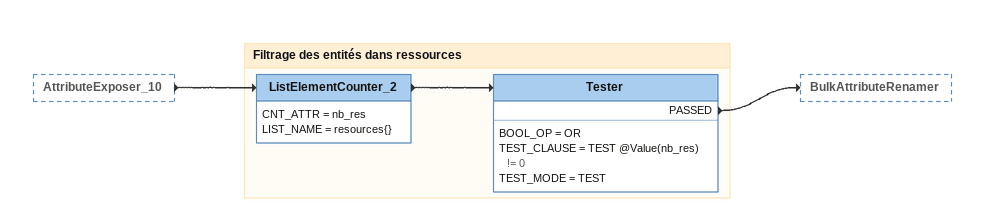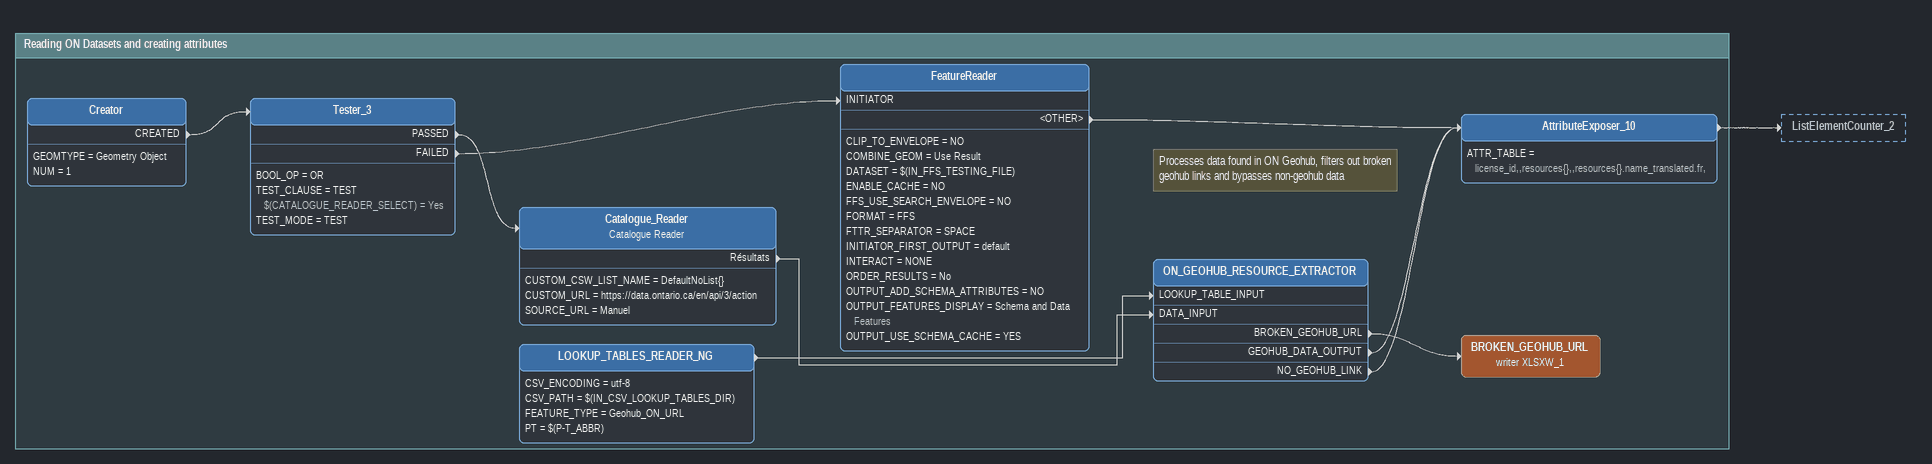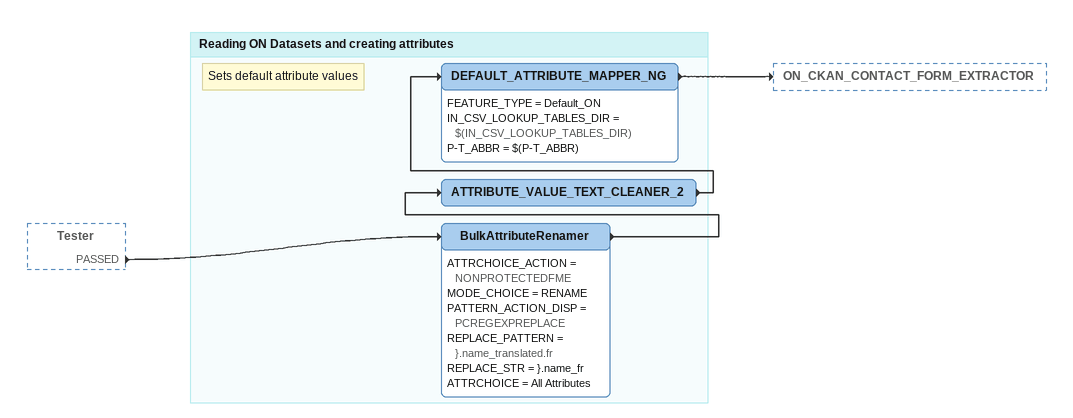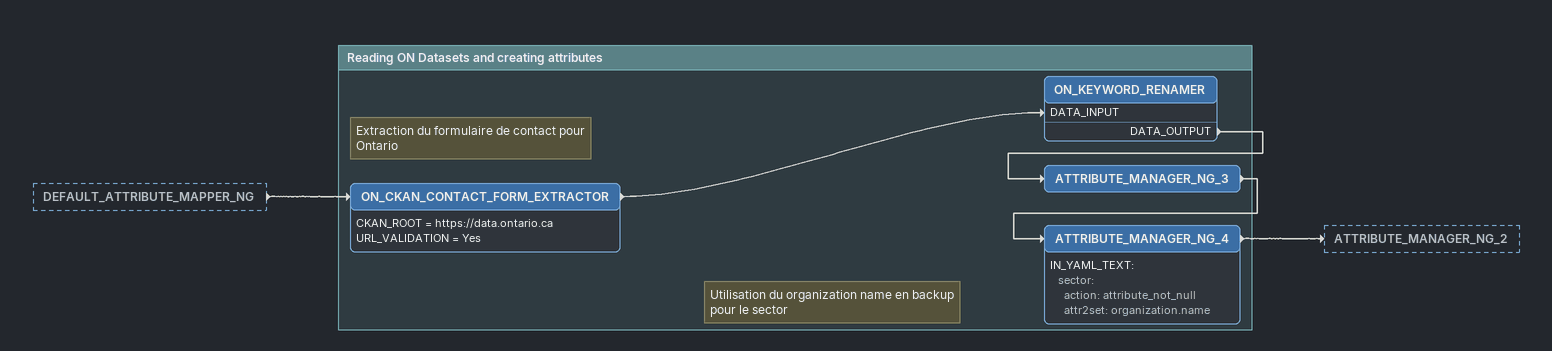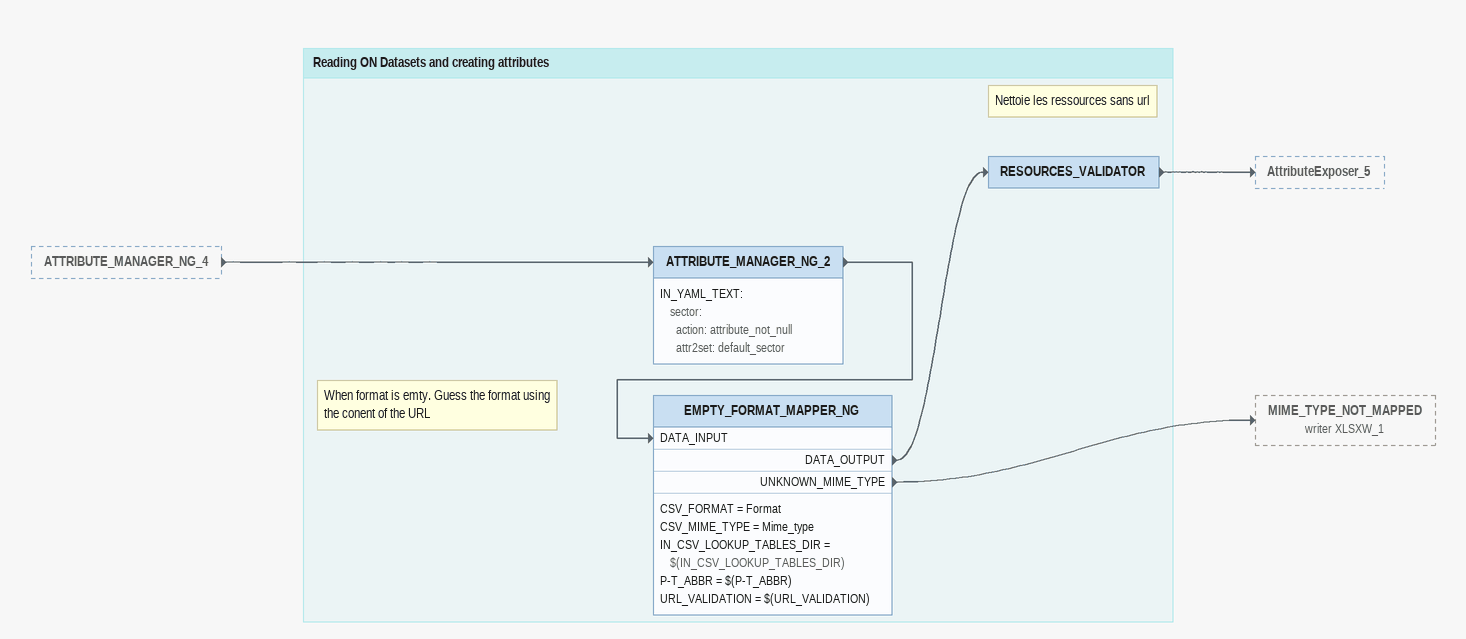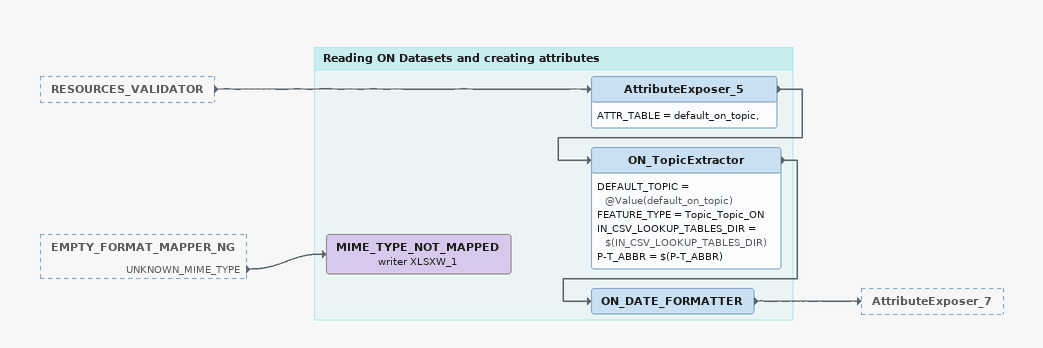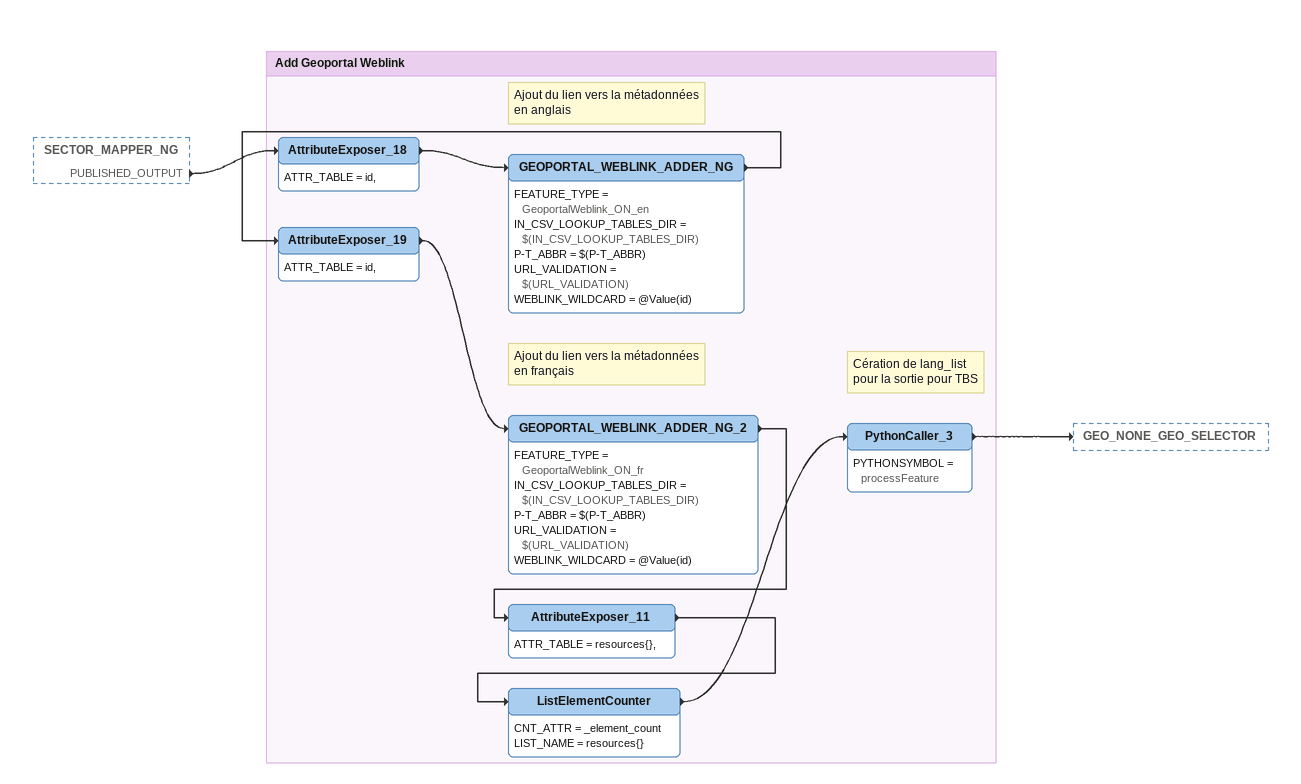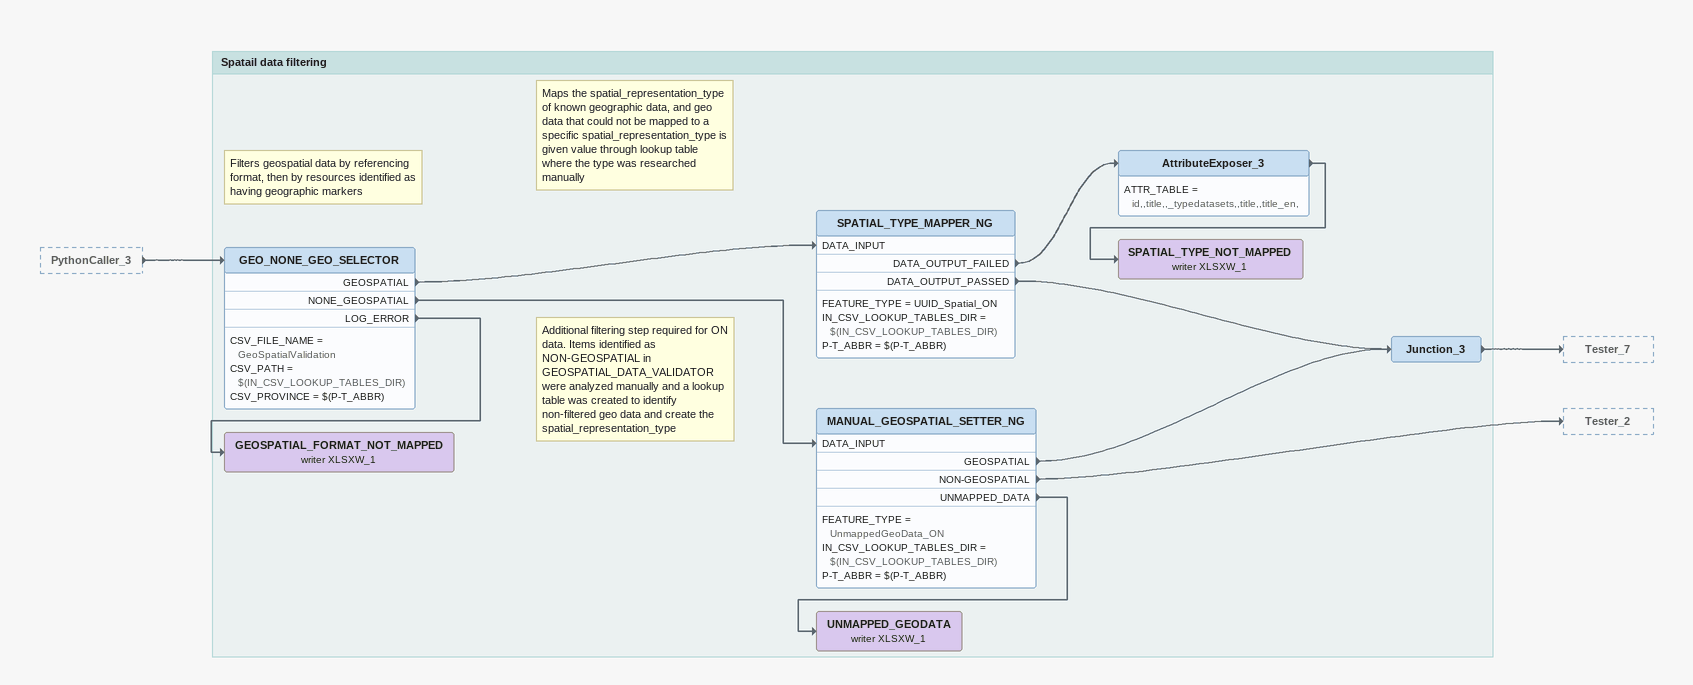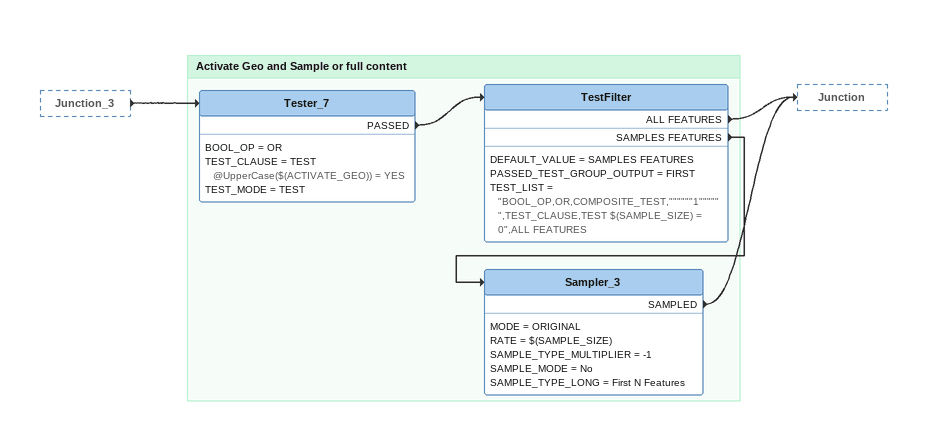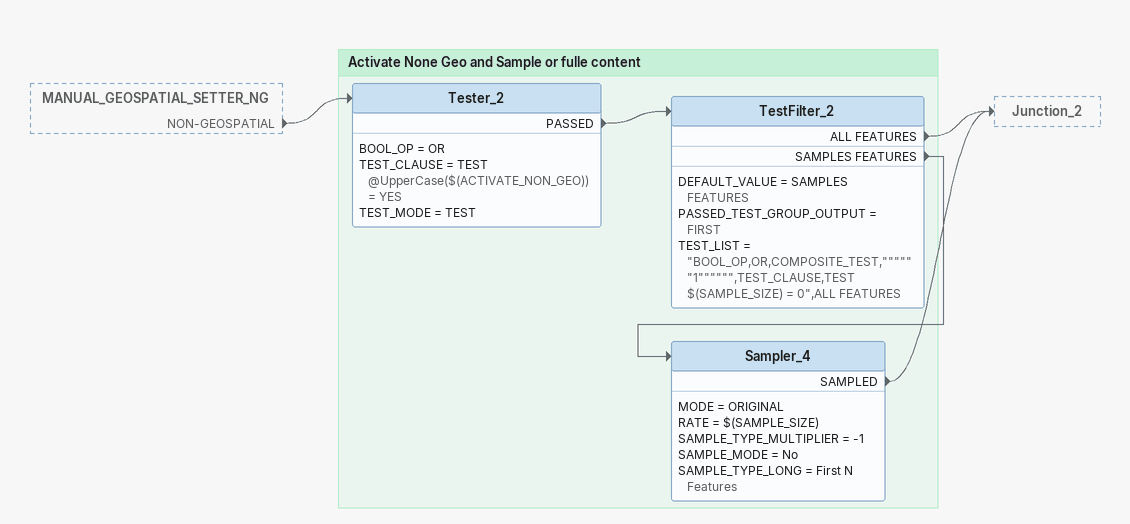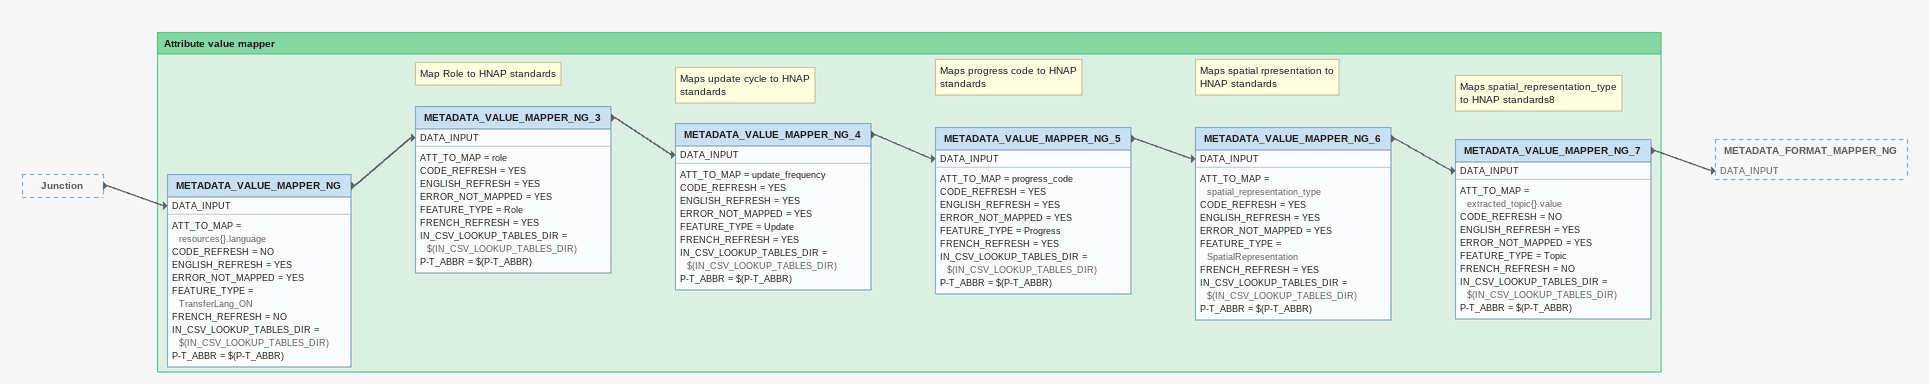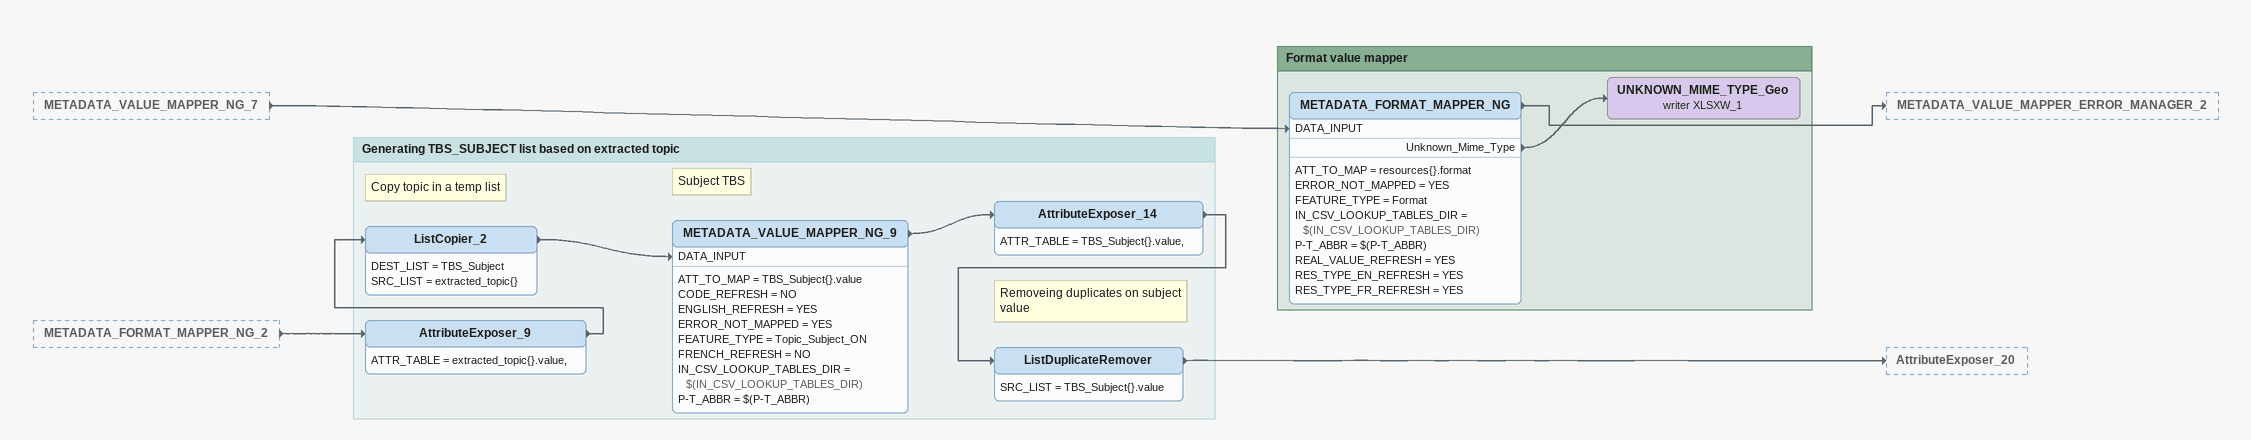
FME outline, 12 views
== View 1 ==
AttributeExposer_10 [outside]
    -> ListElementCounter_2

Bookmark: Filtrage des entités dans ressources
ListElementCounter_2
    CNT_ATTR = nb_res
    LIST_NAME = resources{}
    -> Tester
Tester
    BOOL_OP = OR
    TEST_CLAUSE = TEST @Value(nb_res) != 0
    TEST_MODE = TEST
    PASSED -> BulkAttributeRenamer

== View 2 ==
Bookmark: Reading ON Datasets and creating attributes
Creator
    GEOMTYPE = Geometry Object
    NUM = 1
    CREATED -> Tester_3
Tester_3
    BOOL_OP = OR
    TEST_CLAUSE = TEST $(CATALOGUE_READER_SELECT) = Yes
    TEST_MODE = TEST
    PASSED -> Catalogue_Reader
    FAILED -> FeatureReader [INITIATOR]
FeatureReader
    CLIP_TO_ENVELOPE = NO
    COMBINE_GEOM = Use Result
    DATASET = $(IN_FFS_TESTING_FILE)
    ENABLE_CACHE = NO
    FFS_USE_SEARCH_ENVELOPE = NO
    FORMAT = FFS
    FTTR_SEPARATOR = SPACE
    INITIATOR_FIRST_OUTPUT = default
    INTERACT = NONE
    ORDER_RESULTS = No
    OUTPUT_ADD_SCHEMA_ATTRIBUTES = NO
    OUTPUT_FEATURES_DISPLAY = Schema and Data Features
    OUTPUT_USE_SCHEMA_CACHE = YES
    <OTHER> -> AttributeExposer_10
Catalogue_Reader: Catalogue Reader
    CUSTOM_CSW_LIST_NAME = DefaultNoList{}
    CUSTOM_URL = https://data.ontario.ca/en/api/3/action
    SOURCE_URL = Manuel
    Résultats -> ON_GEOHUB_RESOURCE_EXTRACTOR [DATA_INPUT]
LOOKUP_TABLES_READER_NG
    CSV_ENCODING = utf-8
    CSV_PATH = $(IN_CSV_LOOKUP_TABLES_DIR)
    FEATURE_TYPE = Geohub_ON_URL
    PT = $(P-T_ABBR)
    -> ON_GEOHUB_RESOURCE_EXTRACTOR [LOOKUP_TABLE_INPUT]
Note: Processes data found in ON Geohub, filters out broken geohub links and bypasses non-geohub data
ON_GEOHUB_RESOURCE_EXTRACTOR
    BROKEN_GEOHUB_URL -> BROKEN_GEOHUB_URL (writer XLSXW_1)
    GEOHUB_DATA_OUTPUT -> AttributeExposer_10
    NO_GEOHUB_LINK -> AttributeExposer_10
AttributeExposer_10
    ATTR_TABLE = license_id,,resources{},,resources{}.name_translated.fr,
    -> ListElementCounter_2
BROKEN_GEOHUB_URL (writer XLSXW_1)

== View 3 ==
Tester [outside]
    PASSED -> BulkAttributeRenamer

Bookmark: Reading ON Datasets and creating attributes
BulkAttributeRenamer
    ATTRCHOICE_ACTION = NONPROTECTEDFME
    MODE_CHOICE = RENAME
    PATTERN_ACTION_DISP = PCREGEXPREPLACE
    REPLACE_PATTERN = }.name_translated.fr
    REPLACE_STR = }.name_fr
    ATTRCHOICE = All Attributes
    -> ATTRIBUTE_VALUE_TEXT_CLEANER_2
ATTRIBUTE_VALUE_TEXT_CLEANER_2
    -> DEFAULT_ATTRIBUTE_MAPPER_NG
Note: Sets default attribute values
DEFAULT_ATTRIBUTE_MAPPER_NG
    FEATURE_TYPE = Default_ON
    IN_CSV_LOOKUP_TABLES_DIR = $(IN_CSV_LOOKUP_TABLES_DIR)
    P-T_ABBR = $(P-T_ABBR)
    -> ON_CKAN_CONTACT_FORM_EXTRACTOR

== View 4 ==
DEFAULT_ATTRIBUTE_MAPPER_NG [outside]
    -> ON_CKAN_CONTACT_FORM_EXTRACTOR

Bookmark: Reading ON Datasets and creating attributes
Note: Extraction du formulaire de contact pour Ontario
ON_CKAN_CONTACT_FORM_EXTRACTOR
    CKAN_ROOT = https://data.ontario.ca
    URL_VALIDATION = Yes
    -> ON_KEYWORD_RENAMER [DATA_INPUT]
ON_KEYWORD_RENAMER
    DATA_OUTPUT -> ATTRIBUTE_MANAGER_NG_3
ATTRIBUTE_MANAGER_NG_3
    -> ATTRIBUTE_MANAGER_NG_4
Note: Utilisation du organization name en backup pour le sector
ATTRIBUTE_MANAGER_NG_4
    IN_YAML_TEXT:
      sector:
        action: attribute_not_null
        attr2set: organization.name
    -> ATTRIBUTE_MANAGER_NG_2

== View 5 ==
ATTRIBUTE_MANAGER_NG_4 [outside]
    -> ATTRIBUTE_MANAGER_NG_2

Bookmark: Reading ON Datasets and creating attributes
ATTRIBUTE_MANAGER_NG_2
    IN_YAML_TEXT:
      sector:
        action: attribute_not_null
        attr2set: default_sector
    -> EMPTY_FORMAT_MAPPER_NG [DATA_INPUT]
Note: When format is emty. Guess the format using the conent of the URL
EMPTY_FORMAT_MAPPER_NG
    CSV_FORMAT = Format
    CSV_MIME_TYPE = Mime_type
    IN_CSV_LOOKUP_TABLES_DIR = $(IN_CSV_LOOKUP_TABLES_DIR)
    P-T_ABBR = $(P-T_ABBR)
    URL_VALIDATION = $(URL_VALIDATION)
    DATA_OUTPUT -> RESOURCES_VALIDATOR
    UNKNOWN_MIME_TYPE -> MIME_TYPE_NOT_MAPPED (writer XLSXW_1)
Note: Nettoie les ressources sans url
RESOURCES_VALIDATOR
    -> AttributeExposer_5

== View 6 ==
RESOURCES_VALIDATOR [outside]
    -> AttributeExposer_5
EMPTY_FORMAT_MAPPER_NG [outside]
    UNKNOWN_MIME_TYPE -> MIME_TYPE_NOT_MAPPED (writer XLSXW_1)

Bookmark: Reading ON Datasets and creating attributes
AttributeExposer_5
    ATTR_TABLE = default_on_topic,
    -> ON_TopicExtractor
ON_TopicExtractor
    DEFAULT_TOPIC = @Value(default_on_topic)
    FEATURE_TYPE = Topic_Topic_ON
    IN_CSV_LOOKUP_TABLES_DIR = $(IN_CSV_LOOKUP_TABLES_DIR)
    P-T_ABBR = $(P-T_ABBR)
    -> ON_DATE_FORMATTER
ON_DATE_FORMATTER
    -> AttributeExposer_7
MIME_TYPE_NOT_MAPPED (writer XLSXW_1)

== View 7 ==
SECTOR_MAPPER_NG [outside]
    PUBLISHED_OUTPUT -> AttributeExposer_18

Bookmark: Add Geoportal Weblink
AttributeExposer_18
    ATTR_TABLE = id,
    -> GEOPORTAL_WEBLINK_ADDER_NG
Note: Ajout du lien vers la métadonnées en anglais
GEOPORTAL_WEBLINK_ADDER_NG
    FEATURE_TYPE = GeoportalWeblink_ON_en
    IN_CSV_LOOKUP_TABLES_DIR = $(IN_CSV_LOOKUP_TABLES_DIR)
    P-T_ABBR = $(P-T_ABBR)
    URL_VALIDATION = $(URL_VALIDATION)
    WEBLINK_WILDCARD = @Value(id)
    -> AttributeExposer_19
AttributeExposer_19
    ATTR_TABLE = id,
    -> GEOPORTAL_WEBLINK_ADDER_NG_2
Note: Ajout du lien vers la métadonnées en français
GEOPORTAL_WEBLINK_ADDER_NG_2
    FEATURE_TYPE = GeoportalWeblink_ON_fr
    IN_CSV_LOOKUP_TABLES_DIR = $(IN_CSV_LOOKUP_TABLES_DIR)
    P-T_ABBR = $(P-T_ABBR)
    URL_VALIDATION = $(URL_VALIDATION)
    WEBLINK_WILDCARD = @Value(id)
    -> AttributeExposer_11
AttributeExposer_11
    ATTR_TABLE = resources{},
    -> ListElementCounter
ListElementCounter
    CNT_ATTR = _element_count
    LIST_NAME = resources{}
    -> PythonCaller_3
Note: Cération de lang_list / pour la sortie pour TBS
PythonCaller_3
    PYTHONSYMBOL = processFeature
    -> GEO_NONE_GEO_SELECTOR

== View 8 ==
PythonCaller_3 [outside]
    -> GEO_NONE_GEO_SELECTOR

Bookmark: Spatail data filtering
Note: Filters geospatial data by referencing format, then by resources identified as having geographic markers
GEO_NONE_GEO_SELECTOR
    CSV_FILE_NAME = GeoSpatialValidation
    CSV_PATH = $(IN_CSV_LOOKUP_TABLES_DIR)
    CSV_PROVINCE = $(P-T_ABBR)
    GEOSPATIAL -> SPATIAL_TYPE_MAPPER_NG [DATA_INPUT]
    NONE_GEOSPATIAL -> MANUAL_GEOSPATIAL_SETTER_NG [DATA_INPUT]
    LOG_ERROR -> GEOSPATIAL_FORMAT_NOT_MAPPED (writer XLSXW_1)
Note: Maps the spatial_representation_type of known geographic data, and geo data that could not be mapped to a specific spatial_representation_type is given value through lookup table where the type was researched manually
SPATIAL_TYPE_MAPPER_NG
    FEATURE_TYPE = UUID_Spatial_ON
    IN_CSV_LOOKUP_TABLES_DIR = $(IN_CSV_LOOKUP_TABLES_DIR)
    P-T_ABBR = $(P-T_ABBR)
    DATA_OUTPUT_FAILED -> AttributeExposer_3
    DATA_OUTPUT_PASSED -> Junction_3
AttributeExposer_3
    ATTR_TABLE = id,,title,,_typedatasets,,title,,title_en,
    -> SPATIAL_TYPE_NOT_MAPPED (writer XLSXW_1)
SPATIAL_TYPE_NOT_MAPPED (writer XLSXW_1)
GEOSPATIAL_FORMAT_NOT_MAPPED (writer XLSXW_1)
Note: Additional filtering step required for ON data. Items identified as NON-GEOSPATIAL in GEOSPATIAL_DATA_VALIDATOR were analyzed manually and a lookup table was created to identify non-filtered geo data and create the spatial_representation_type
MANUAL_GEOSPATIAL_SETTER_NG
    FEATURE_TYPE = UnmappedGeoData_ON
    IN_CSV_LOOKUP_TABLES_DIR = $(IN_CSV_LOOKUP_TABLES_DIR)
    P-T_ABBR = $(P-T_ABBR)
    GEOSPATIAL -> Junction_3
    NON-GEOSPATIAL -> Tester_2
    UNMAPPED_DATA -> UNMAPPED_GEODATA (writer XLSXW_1)
Junction_3
    -> Tester_7
UNMAPPED_GEODATA (writer XLSXW_1)

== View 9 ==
Junction_3 [outside]
    -> Tester_7

Bookmark: Activate Geo and Sample or full content
Tester_7
    BOOL_OP = OR
    TEST_CLAUSE = TEST @UpperCase($(ACTIVATE_GEO)) = YES
    TEST_MODE = TEST
    PASSED -> TestFilter
TestFilter
    DEFAULT_VALUE = SAMPLES FEATURES
    PASSED_TEST_GROUP_OUTPUT = FIRST
    TEST_LIST = "BOOL_OP,OR,COMPOSITE_TEST,""""""1"""""",TEST_CLAUSE,TEST $(SAMPLE_SIZE) = 0",ALL FEATURES
    ALL FEATURES -> Junction
    SAMPLES FEATURES -> Sampler_3
Sampler_3
    MODE = ORIGINAL
    RATE = $(SAMPLE_SIZE)
    SAMPLE_TYPE_MULTIPLIER = -1
    SAMPLE_MODE = No
    SAMPLE_TYPE_LONG = First N Features
    SAMPLED -> Junction

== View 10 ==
MANUAL_GEOSPATIAL_SETTER_NG [outside]
    NON-GEOSPATIAL -> Tester_2

Bookmark: Activate None Geo and Sample or fulle content
Tester_2
    BOOL_OP = OR
    TEST_CLAUSE = TEST @UpperCase($(ACTIVATE_NON_GEO)) = YES
    TEST_MODE = TEST
    PASSED -> TestFilter_2
TestFilter_2
    DEFAULT_VALUE = SAMPLES FEATURES
    PASSED_TEST_GROUP_OUTPUT = FIRST
    TEST_LIST = "BOOL_OP,OR,COMPOSITE_TEST,""""""1"""""",TEST_CLAUSE,TEST $(SAMPLE_SIZE) = 0",ALL FEATURES
    ALL FEATURES -> Junction_2
    SAMPLES FEATURES -> Sampler_4
Sampler_4
    MODE = ORIGINAL
    RATE = $(SAMPLE_SIZE)
    SAMPLE_TYPE_MULTIPLIER = -1
    SAMPLE_MODE = No
    SAMPLE_TYPE_LONG = First N Features
    SAMPLED -> Junction_2

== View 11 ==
Junction [outside]
    -> METADATA_VALUE_MAPPER_NG [DATA_INPUT]

Bookmark: Attribute value mapper
METADATA_VALUE_MAPPER_NG
    ATT_TO_MAP = resources{}.language
    CODE_REFRESH = NO
    ENGLISH_REFRESH = YES
    ERROR_NOT_MAPPED = YES
    FEATURE_TYPE = TransferLang_ON
    FRENCH_REFRESH = NO
    IN_CSV_LOOKUP_TABLES_DIR = $(IN_CSV_LOOKUP_TABLES_DIR)
    P-T_ABBR = $(P-T_ABBR)
    -> METADATA_VALUE_MAPPER_NG_3 [DATA_INPUT]
Note: Map Role to HNAP standards
METADATA_VALUE_MAPPER_NG_3
    ATT_TO_MAP = role
    CODE_REFRESH = YES
    ENGLISH_REFRESH = YES
    ERROR_NOT_MAPPED = YES
    FEATURE_TYPE = Role
    FRENCH_REFRESH = YES
    IN_CSV_LOOKUP_TABLES_DIR = $(IN_CSV_LOOKUP_TABLES_DIR)
    P-T_ABBR = $(P-T_ABBR)
    -> METADATA_VALUE_MAPPER_NG_4 [DATA_INPUT]
Note: Maps update cycle to HNAP standards
METADATA_VALUE_MAPPER_NG_4
    ATT_TO_MAP = update_frequency
    CODE_REFRESH = YES
    ENGLISH_REFRESH = YES
    ERROR_NOT_MAPPED = YES
    FEATURE_TYPE = Update
    FRENCH_REFRESH = YES
    IN_CSV_LOOKUP_TABLES_DIR = $(IN_CSV_LOOKUP_TABLES_DIR)
    P-T_ABBR = $(P-T_ABBR)
    -> METADATA_VALUE_MAPPER_NG_5 [DATA_INPUT]
Note: Maps progress code to HNAP standards
METADATA_VALUE_MAPPER_NG_5
    ATT_TO_MAP = progress_code
    CODE_REFRESH = YES
    ENGLISH_REFRESH = YES
    ERROR_NOT_MAPPED = YES
    FEATURE_TYPE = Progress
    FRENCH_REFRESH = YES
    IN_CSV_LOOKUP_TABLES_DIR = $(IN_CSV_LOOKUP_TABLES_DIR)
    P-T_ABBR = $(P-T_ABBR)
    -> METADATA_VALUE_MAPPER_NG_6 [DATA_INPUT]
Note: Maps spatial rpresentation to HNAP standards
METADATA_VALUE_MAPPER_NG_6
    ATT_TO_MAP = spatial_representation_type
    CODE_REFRESH = YES
    ENGLISH_REFRESH = YES
    ERROR_NOT_MAPPED = YES
    FEATURE_TYPE = SpatialRepresentation
    FRENCH_REFRESH = YES
    IN_CSV_LOOKUP_TABLES_DIR = $(IN_CSV_LOOKUP_TABLES_DIR)
    P-T_ABBR = $(P-T_ABBR)
    -> METADATA_VALUE_MAPPER_NG_7 [DATA_INPUT]
Note: Maps spatial_representation_type to HNAP standards8
METADATA_VALUE_MAPPER_NG_7
    ATT_TO_MAP = extracted_topic{}.value
    CODE_REFRESH = NO
    ENGLISH_REFRESH = YES
    ERROR_NOT_MAPPED = YES
    FEATURE_TYPE = Topic
    FRENCH_REFRESH = NO
    IN_CSV_LOOKUP_TABLES_DIR = $(IN_CSV_LOOKUP_TABLES_DIR)
    P-T_ABBR = $(P-T_ABBR)
    -> METADATA_FORMAT_MAPPER_NG [DATA_INPUT]

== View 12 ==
METADATA_VALUE_MAPPER_NG_7 [outside]
    -> METADATA_FORMAT_MAPPER_NG [DATA_INPUT]
METADATA_FORMAT_MAPPER_NG_2 [outside]
    -> AttributeExposer_9

Bookmark: Format value mapper
METADATA_FORMAT_MAPPER_NG
    ATT_TO_MAP = resources{}.format
    ERROR_NOT_MAPPED = YES
    FEATURE_TYPE = Format
    IN_CSV_LOOKUP_TABLES_DIR = $(IN_CSV_LOOKUP_TABLES_DIR)
    P-T_ABBR = $(P-T_ABBR)
    REAL_VALUE_REFRESH = YES
    RES_TYPE_EN_REFRESH = YES
    RES_TYPE_FR_REFRESH = YES
    Unknown_Mime_Type -> UNKNOWN_MIME_TYPE_Geo (writer XLSXW_1)
    -> METADATA_VALUE_MAPPER_ERROR_MANAGER_2
UNKNOWN_MIME_TYPE_Geo (writer XLSXW_1)

Bookmark: Generating TBS_SUBJECT list based on extracted topic
AttributeExposer_9
    ATTR_TABLE = extracted_topic{}.value,
    -> ListCopier_2
Note: Copy topic in a temp list
ListCopier_2
    DEST_LIST = TBS_Subject
    SRC_LIST = extracted_topic{}
    -> METADATA_VALUE_MAPPER_NG_9 [DATA_INPUT]
Note: Subject TBS
METADATA_VALUE_MAPPER_NG_9
    ATT_TO_MAP = TBS_Subject{}.value
    CODE_REFRESH = NO
    ENGLISH_REFRESH = YES
    ERROR_NOT_MAPPED = YES
    FEATURE_TYPE = Topic_Subject_ON
    FRENCH_REFRESH = NO
    IN_CSV_LOOKUP_TABLES_DIR = $(IN_CSV_LOOKUP_TABLES_DIR)
    P-T_ABBR = $(P-T_ABBR)
    -> AttributeExposer_14
AttributeExposer_14
    ATTR_TABLE = TBS_Subject{}.value,
    -> ListDuplicateRemover
Note: Removeing duplicates on subject value
ListDuplicateRemover
    SRC_LIST = TBS_Subject{}.value
    -> AttributeExposer_20
